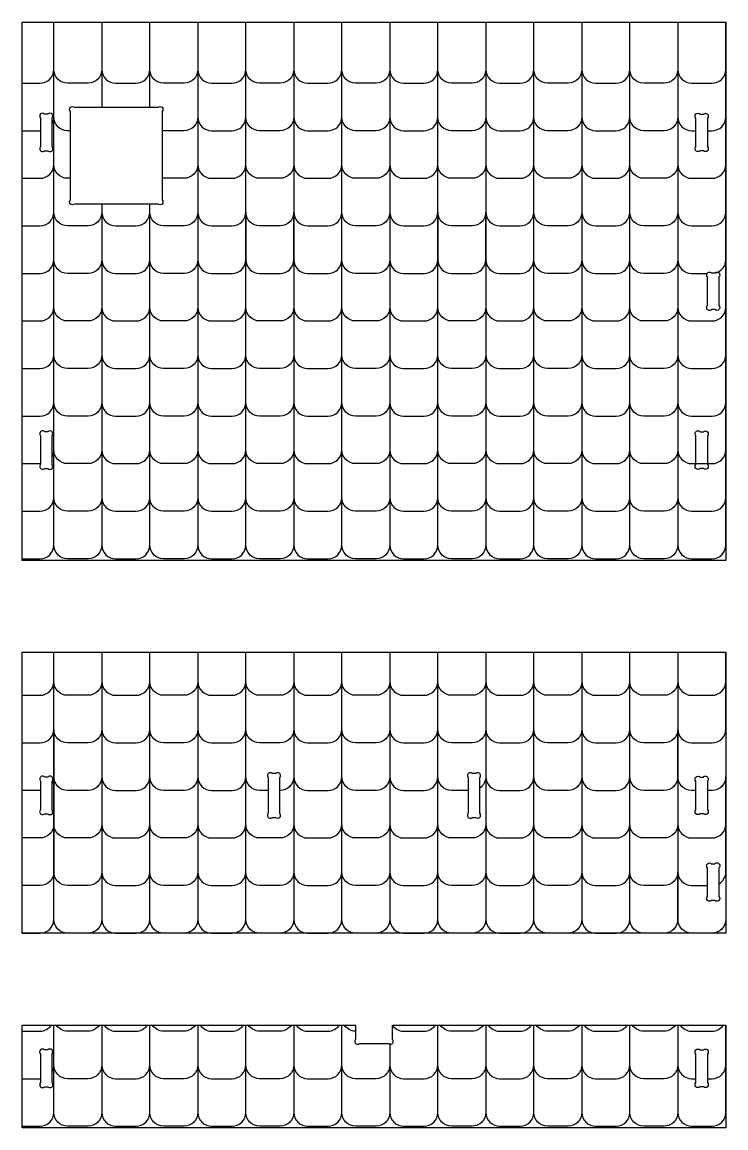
# Model space of a CAD drawing. Extents: x -184 to 976, y 1857 to 2835.
# Drawn here: x 792.6 to 976.2, y 2545.3 to 2834 of the extents above; entities that cross this region are included whole.
import ezdxf

# ---------------------------------------------------------------- set-up
doc = ezdxf.new("R2010")
doc.units = 0
doc.header["$MEASUREMENT"] = 0
doc.layers.add('LAYER1', color=18, linetype='CONTINUOUS')

msp = doc.modelspace()

# ---------------------------------------------------------------- linework, layer by layer
at = {"layer": 'LAYER1'}
for points in [[(792.6, 2818.08), (797.27, 2818.08, 0.414214), (800.87, 2821.68), (800.87, 2834.02)], [(813.4, 2834.02), (813.4, 2821.68, -0.414214), (809.8, 2818.08), (804.47, 2818.08, -0.414214), (800.87, 2821.68), (800.87, 2834.02)], [(813.4, 2834.02), (813.4, 2821.68, 0.414214), (817, 2818.08), (822.32, 2818.08, 0.414214), (825.92, 2821.68), (825.92, 2834.02)], [(838.44, 2834.02), (838.44, 2821.68, -0.414214), (834.84, 2818.08), (829.52, 2818.08, -0.414214), (825.92, 2821.68), (825.92, 2834.02)], [(838.44, 2834.02), (838.44, 2821.68, 0.414214), (842.04, 2818.08), (847.37, 2818.08, 0.414214), (850.97, 2821.68), (850.97, 2834.02)], [(863.49, 2834.02), (863.49, 2821.68, -0.414214), (859.89, 2818.08), (854.57, 2818.08, -0.414214), (850.97, 2821.68), (850.97, 2834.02)], [(863.49, 2834.02), (863.49, 2821.68, 0.414214), (867.09, 2818.08), (872.41, 2818.08, 0.414214), (876.01, 2821.68), (876.01, 2834.02)], [(888.54, 2834.02), (888.54, 2821.68, -0.414214), (884.94, 2818.08), (879.61, 2818.08, -0.414214), (876.01, 2821.68), (876.01, 2834.02)], [(888.54, 2834.02), (888.54, 2821.68, 0.414214), (892.14, 2818.08), (897.46, 2818.08, 0.414214), (901.06, 2821.68), (901.06, 2834.02)], [(913.59, 2834.02), (913.59, 2821.68, -0.414214), (909.99, 2818.08), (904.66, 2818.08, -0.414214), (901.06, 2821.68), (901.06, 2834.02)], [(913.59, 2834.02), (913.59, 2821.68, 0.414214), (917.19, 2818.08), (922.51, 2818.08, 0.414214), (926.11, 2821.68), (926.11, 2834.02)], [(938.63, 2834.02), (938.63, 2821.68, -0.414214), (935.03, 2818.08), (929.71, 2818.08, -0.414214), (926.11, 2821.68), (926.11, 2834.02)], [(938.63, 2834.02), (938.63, 2821.68, 0.414214), (942.23, 2818.08), (947.56, 2818.08, 0.414214), (951.16, 2821.68), (951.16, 2834.02)], [(963.68, 2834.02), (963.68, 2821.68, -0.414214), (960.08, 2818.08), (954.76, 2818.08, -0.414214), (951.16, 2821.68), (951.16, 2834.02)], [(963.68, 2834.02), (963.68, 2821.68, 0.414214), (967.28, 2818.08), (972.6, 2818.08, 0.414214), (976.2, 2821.68), (976.2, 2834.02)], [(800.4, 2807.48, 0.129526), (800.87, 2809.26), (800.87, 2821.68)], [(805.2, 2805.66), (804.47, 2805.66, -0.414214), (800.87, 2809.26), (800.87, 2821.68)], [(838.44, 2821.68), (838.44, 2809.26, -0.414214), (834.84, 2805.66), (829.52, 2805.66, -0.027222), (829.13, 2805.68)], [(838.44, 2821.68), (838.44, 2809.26, 0.414214), (842.04, 2805.66), (847.37, 2805.66, 0.414214), (850.97, 2809.26), (850.97, 2821.68)], [(863.49, 2821.68), (863.49, 2809.26, -0.414214), (859.89, 2805.66), (854.57, 2805.66, -0.414214), (850.97, 2809.26), (850.97, 2821.68)], [(863.49, 2821.68), (863.49, 2809.26, 0.414214), (867.09, 2805.66), (872.41, 2805.66, 0.414214), (876.01, 2809.26), (876.01, 2821.68)], [(888.54, 2821.68), (888.54, 2809.26, -0.414214), (884.94, 2805.66), (879.61, 2805.66, -0.414214), (876.01, 2809.26), (876.01, 2821.68)], [(888.54, 2821.68), (888.54, 2809.26, 0.414214), (892.14, 2805.66), (897.46, 2805.66, 0.414214), (901.06, 2809.26), (901.06, 2821.68)], [(913.59, 2821.68), (913.59, 2809.26, -0.414214), (909.99, 2805.66), (904.66, 2805.66, -0.414214), (901.06, 2809.26), (901.06, 2821.68)], [(913.59, 2821.68), (913.59, 2809.26, 0.414214), (917.19, 2805.66), (922.51, 2805.66, 0.414214), (926.11, 2809.26), (926.11, 2821.68)], [(938.63, 2821.68), (938.63, 2809.26, -0.414214), (935.03, 2805.66), (929.71, 2805.66, -0.414214), (926.11, 2809.26), (926.11, 2821.68)], [(938.63, 2821.68), (938.63, 2809.26, 0.414214), (942.23, 2805.66), (947.56, 2805.66, 0.414214), (951.16, 2809.26), (951.16, 2821.68)], [(963.68, 2821.68), (963.68, 2809.26, -0.414214), (960.08, 2805.66), (954.76, 2805.66, -0.414214), (951.16, 2809.26), (951.16, 2821.68)], [(963.68, 2821.68), (963.68, 2809.26, 0.414214), (967.28, 2805.66), (968.4, 2805.66)], [(971.4, 2805.66), (972.6, 2805.66, 0.414214), (976.2, 2809.26), (976.2, 2821.68)], [(792.6, 2793.24), (797.27, 2793.24, 0.414214), (800.87, 2796.84), (800.87, 2809.26)], [(805.2, 2793.24), (804.47, 2793.24, -0.414214), (800.87, 2796.84), (800.87, 2809.26)], [(838.44, 2809.26), (838.44, 2796.84, -0.414214), (834.84, 2793.24), (829.52, 2793.24, -0.027222), (829.13, 2793.26)], [(838.44, 2809.26), (838.44, 2796.84, 0.414214), (842.04, 2793.24), (847.37, 2793.24, 0.414214), (850.97, 2796.84), (850.97, 2809.26)], [(863.49, 2809.26), (863.49, 2796.84, -0.414214), (859.89, 2793.24), (854.57, 2793.24, -0.414214), (850.97, 2796.84), (850.97, 2809.26)], [(863.49, 2809.26), (863.49, 2796.84, 0.414214), (867.09, 2793.24), (872.41, 2793.24, 0.414214), (876.01, 2796.84), (876.01, 2809.26)], [(888.54, 2809.26), (888.54, 2796.84, -0.414214), (884.94, 2793.24), (879.61, 2793.24, -0.414214), (876.01, 2796.84), (876.01, 2809.26)], [(888.54, 2809.26), (888.54, 2796.84, 0.414214), (892.14, 2793.24), (897.46, 2793.24, 0.414214), (901.06, 2796.84), (901.06, 2809.26)], [(913.59, 2809.26), (913.59, 2796.84, -0.414214), (909.99, 2793.24), (904.66, 2793.24, -0.414214), (901.06, 2796.84), (901.06, 2809.26)], [(913.59, 2809.26), (913.59, 2796.84, 0.414214), (917.19, 2793.24), (922.51, 2793.24, 0.414214), (926.11, 2796.84), (926.11, 2809.26)], [(938.63, 2809.26), (938.63, 2796.84, -0.414214), (935.03, 2793.24), (929.71, 2793.24, -0.414214), (926.11, 2796.84), (926.11, 2809.26)], [(938.63, 2809.26), (938.63, 2796.84, 0.414214), (942.23, 2793.24), (947.56, 2793.24, 0.414214), (951.16, 2796.84), (951.16, 2809.26)], [(963.68, 2809.26), (963.68, 2796.84, -0.414214), (960.08, 2793.24), (954.76, 2793.24, -0.414214), (951.16, 2796.84), (951.16, 2809.26)], [(963.68, 2809.26), (963.68, 2796.84, 0.414214), (967.28, 2793.24), (972.6, 2793.24, 0.414214), (976.2, 2796.84), (976.2, 2809.26)], [(792.6, 2805.66), (797.27, 2805.66, 0.009213), (797.4, 2805.66)], [(792.6, 2780.82), (797.27, 2780.82, 0.414214), (800.87, 2784.42), (800.87, 2796.84)], [(813.4, 2786.52), (813.4, 2784.42, -0.414214), (809.8, 2780.82), (804.47, 2780.82, -0.414214), (800.87, 2784.42), (800.87, 2796.84)], [(838.44, 2796.84), (838.44, 2784.42, -0.414214), (834.84, 2780.82), (829.52, 2780.82, -0.414214), (825.92, 2784.42), (825.92, 2786.52)], [(838.44, 2796.84), (838.44, 2784.42, 0.414214), (842.04, 2780.82), (847.37, 2780.82, 0.414214), (850.97, 2784.42), (850.97, 2796.84)], [(863.49, 2796.84), (863.49, 2784.42, -0.414214), (859.89, 2780.82), (854.57, 2780.82, -0.414214), (850.97, 2784.42), (850.97, 2796.84)], [(863.49, 2796.84), (863.49, 2784.42, 0.414214), (867.09, 2780.82), (872.41, 2780.82, 0.414214), (876.01, 2784.42), (876.01, 2796.84)], [(888.54, 2796.84), (888.54, 2784.42, -0.414214), (884.94, 2780.82), (879.61, 2780.82, -0.414214), (876.01, 2784.42), (876.01, 2796.84)], [(888.54, 2796.84), (888.54, 2784.42, 0.414214), (892.14, 2780.82), (897.46, 2780.82, 0.414214), (901.06, 2784.42), (901.06, 2796.84)], [(913.59, 2796.84), (913.59, 2784.42, -0.414214), (909.99, 2780.82), (904.66, 2780.82, -0.414214), (901.06, 2784.42), (901.06, 2796.84)], [(913.59, 2796.84), (913.59, 2784.42, 0.414214), (917.19, 2780.82), (922.51, 2780.82, 0.414214), (926.11, 2784.42), (926.11, 2796.84)], [(938.63, 2796.84), (938.63, 2784.42, -0.414214), (935.03, 2780.82), (929.71, 2780.82, -0.414214), (926.11, 2784.42), (926.11, 2796.84)], [(938.63, 2796.84), (938.63, 2784.42, 0.414214), (942.23, 2780.82), (947.56, 2780.82, 0.414214), (951.16, 2784.42), (951.16, 2796.84)], [(963.68, 2796.84), (963.68, 2784.42, -0.414214), (960.08, 2780.82), (954.76, 2780.82, -0.414214), (951.16, 2784.42), (951.16, 2796.84)], [(963.68, 2796.84), (963.68, 2784.42, 0.414214), (967.28, 2780.82), (972.6, 2780.82, 0.414214), (976.2, 2784.42), (976.2, 2796.84)], [(813.4, 2786.52), (813.4, 2784.42, 0.414214), (817, 2780.82), (822.32, 2780.82, 0.414214), (825.92, 2784.42), (825.92, 2786.52)], [(792.6, 2768.4), (797.27, 2768.4, 0.414214), (800.87, 2772), (800.87, 2784.42)], [(813.4, 2784.42), (813.4, 2772, -0.414214), (809.8, 2768.4), (804.47, 2768.4, -0.414214), (800.87, 2772), (800.87, 2784.42)], [(813.4, 2784.42), (813.4, 2772, 0.414214), (817, 2768.4), (822.32, 2768.4, 0.414214), (825.92, 2772), (825.92, 2784.42)], [(838.44, 2784.42), (838.44, 2772, -0.414214), (834.84, 2768.4), (829.52, 2768.4, -0.414214), (825.92, 2772), (825.92, 2784.42)], [(838.44, 2784.42), (838.44, 2772, 0.414214), (842.04, 2768.4), (847.37, 2768.4, 0.414214), (850.97, 2772), (850.97, 2784.42)], [(850.97, 2784.42), (850.97, 2772, 0.414214), (854.57, 2768.4), (859.89, 2768.4, 0.414214), (863.49, 2772), (863.49, 2784.42)], [(863.49, 2784.42), (863.49, 2772, 0.414214), (867.09, 2768.4), (872.41, 2768.4, 0.414214), (876.01, 2772), (876.01, 2784.42)], [(888.54, 2784.42), (888.54, 2772, -0.414214), (884.94, 2768.4), (879.61, 2768.4, -0.414214), (876.01, 2772), (876.01, 2784.42)], [(888.54, 2784.42), (888.54, 2772, 0.414214), (892.14, 2768.4), (897.46, 2768.4, 0.414214), (901.06, 2772), (901.06, 2784.42)], [(901.06, 2784.42), (901.06, 2772, 0.414214), (904.66, 2768.4), (909.99, 2768.4, 0.414214), (913.59, 2772), (913.59, 2784.42)], [(913.59, 2784.42), (913.59, 2772, 0.414214), (917.19, 2768.4), (922.51, 2768.4, 0.414214), (926.11, 2772), (926.11, 2784.42)], [(938.63, 2784.42), (938.63, 2772, -0.414214), (935.03, 2768.4), (929.71, 2768.4, -0.414214), (926.11, 2772), (926.11, 2784.42)], [(938.63, 2784.42), (938.63, 2772, 0.414214), (942.23, 2768.4), (947.56, 2768.4, 0.414214), (951.16, 2772), (951.16, 2784.42)], [(963.68, 2784.42), (963.68, 2772, -0.414214), (960.08, 2768.4), (954.76, 2768.4, -0.414214), (951.16, 2772), (951.16, 2784.42)], [(963.68, 2784.42), (963.68, 2772, 0.414214), (967.28, 2768.4), (971.4, 2768.4)], [(973.59, 2768.53, 0.335351), (976.2, 2772), (976.2, 2784.42)], [(792.6, 2755.98), (797.27, 2755.98, 0.414214), (800.87, 2759.58), (800.87, 2772)], [(813.4, 2772), (813.4, 2759.58, -0.414214), (809.8, 2755.98), (804.47, 2755.98, -0.414214), (800.87, 2759.58), (800.87, 2772)], [(813.4, 2772), (813.4, 2759.58, 0.414214), (817, 2755.98), (822.32, 2755.98, 0.414214), (825.92, 2759.58), (825.92, 2772)], [(838.44, 2772), (838.44, 2759.58, -0.414214), (834.84, 2755.98), (829.52, 2755.98, -0.414214), (825.92, 2759.58), (825.92, 2772)], [(838.44, 2772), (838.44, 2759.58, 0.414214), (842.04, 2755.98), (847.37, 2755.98, 0.414214), (850.97, 2759.58), (850.97, 2772)], [(863.49, 2772), (863.49, 2759.58, -0.414214), (859.89, 2755.98), (854.57, 2755.98, -0.414214), (850.97, 2759.58), (850.97, 2772)], [(863.49, 2772), (863.49, 2759.58, 0.414214), (867.09, 2755.98), (872.41, 2755.98, 0.414214), (876.01, 2759.58), (876.01, 2772)], [(888.54, 2772), (888.54, 2759.58, -0.414214), (884.94, 2755.98), (879.61, 2755.98, -0.414214), (876.01, 2759.58), (876.01, 2772)], [(888.54, 2772), (888.54, 2759.58, 0.414214), (892.14, 2755.98), (897.46, 2755.98, 0.414214), (901.06, 2759.58), (901.06, 2772)], [(913.59, 2772), (913.59, 2759.58, -0.414214), (909.99, 2755.98), (904.66, 2755.98, -0.414214), (901.06, 2759.58), (901.06, 2772)], [(913.59, 2772), (913.59, 2759.58, 0.414214), (917.19, 2755.98), (922.51, 2755.98, 0.414214), (926.11, 2759.58), (926.11, 2772)], [(938.63, 2772), (938.63, 2759.58, -0.414214), (935.03, 2755.98), (929.71, 2755.98, -0.414214), (926.11, 2759.58), (926.11, 2772)], [(938.63, 2772), (938.63, 2759.58, 0.414214), (942.23, 2755.98), (947.56, 2755.98, 0.414214), (951.16, 2759.58), (951.16, 2772)], [(963.68, 2772), (963.68, 2759.58, -0.414214), (960.08, 2755.98), (954.76, 2755.98, -0.414214), (951.16, 2759.58), (951.16, 2772)], [(963.68, 2772), (963.68, 2759.58, 0.414214), (967.28, 2755.98), (972.6, 2755.98, 0.414214), (976.2, 2759.58), (976.2, 2772)], [(792.6, 2743.56), (797.27, 2743.56, 0.414214), (800.87, 2747.16), (800.87, 2759.58)], [(813.4, 2759.58), (813.4, 2747.16, -0.414214), (809.8, 2743.56), (804.47, 2743.56, -0.414214), (800.87, 2747.16), (800.87, 2759.58)], [(813.4, 2759.58), (813.4, 2747.16, 0.414214), (817, 2743.56), (822.32, 2743.56, 0.414214), (825.92, 2747.16), (825.92, 2759.58)], [(838.44, 2759.58), (838.44, 2747.16, -0.414214), (834.84, 2743.56), (829.52, 2743.56, -0.414214), (825.92, 2747.16), (825.92, 2759.58)], [(838.44, 2759.58), (838.44, 2747.16, 0.414214), (842.04, 2743.56), (847.37, 2743.56, 0.414214), (850.97, 2747.16), (850.97, 2759.58)], [(863.49, 2759.58), (863.49, 2747.16, -0.414214), (859.89, 2743.56), (854.57, 2743.56, -0.414214), (850.97, 2747.16), (850.97, 2759.58)], [(863.49, 2759.58), (863.49, 2747.16, 0.414214), (867.09, 2743.56), (872.41, 2743.56, 0.414214), (876.01, 2747.16), (876.01, 2759.58)], [(888.54, 2759.58), (888.54, 2747.16, -0.414214), (884.94, 2743.56), (879.61, 2743.56, -0.414214), (876.01, 2747.16), (876.01, 2759.58)], [(888.54, 2759.58), (888.54, 2747.16, 0.414214), (892.14, 2743.56), (897.46, 2743.56, 0.414214), (901.06, 2747.16), (901.06, 2759.58)], [(913.59, 2759.58), (913.59, 2747.16, -0.414214), (909.99, 2743.56), (904.66, 2743.56, -0.414214), (901.06, 2747.16), (901.06, 2759.58)], [(913.59, 2759.58), (913.59, 2747.16, 0.414214), (917.19, 2743.56), (922.51, 2743.56, 0.414214), (926.11, 2747.16), (926.11, 2759.58)], [(938.63, 2759.58), (938.63, 2747.16, -0.414214), (935.03, 2743.56), (929.71, 2743.56, -0.414214), (926.11, 2747.16), (926.11, 2759.58)], [(938.63, 2759.58), (938.63, 2747.16, 0.414214), (942.23, 2743.56), (947.56, 2743.56, 0.414214), (951.16, 2747.16), (951.16, 2759.58)], [(963.68, 2759.58), (963.68, 2747.16, -0.414214), (960.08, 2743.56), (954.76, 2743.56, -0.414214), (951.16, 2747.16), (951.16, 2759.58)], [(963.68, 2759.58), (963.68, 2747.16, 0.414214), (967.28, 2743.56), (972.6, 2743.56, 0.414214), (976.2, 2747.16), (976.2, 2759.58)], [(792.6, 2731.14), (797.27, 2731.14, 0.414214), (800.87, 2734.74), (800.87, 2747.16)], [(813.4, 2747.16), (813.4, 2734.74, -0.414214), (809.8, 2731.14), (804.47, 2731.14, -0.414214), (800.87, 2734.74), (800.87, 2747.16)], [(813.4, 2747.16), (813.4, 2734.74, 0.414214), (817, 2731.14), (822.32, 2731.14, 0.414214), (825.92, 2734.74), (825.92, 2747.16)], [(838.44, 2747.16), (838.44, 2734.74, -0.414214), (834.84, 2731.14), (829.52, 2731.14, -0.414214), (825.92, 2734.74), (825.92, 2747.16)], [(838.44, 2747.16), (838.44, 2734.74, 0.414214), (842.04, 2731.14), (847.37, 2731.14, 0.414214), (850.97, 2734.74), (850.97, 2747.16)], [(863.49, 2747.16), (863.49, 2734.74, -0.414214), (859.89, 2731.14), (854.57, 2731.14, -0.414214), (850.97, 2734.74), (850.97, 2747.16)], [(863.49, 2747.16), (863.49, 2734.74, 0.414214), (867.09, 2731.14), (872.41, 2731.14, 0.414214), (876.01, 2734.74), (876.01, 2747.16)], [(888.54, 2747.16), (888.54, 2734.74, -0.414214), (884.94, 2731.14), (879.61, 2731.14, -0.414214), (876.01, 2734.74), (876.01, 2747.16)], [(888.54, 2747.16), (888.54, 2734.74, 0.414214), (892.14, 2731.14), (897.46, 2731.14, 0.414214), (901.06, 2734.74), (901.06, 2747.16)], [(913.59, 2747.16), (913.59, 2734.74, -0.414214), (909.99, 2731.14), (904.66, 2731.14, -0.414214), (901.06, 2734.74), (901.06, 2747.16)], [(913.59, 2747.16), (913.59, 2734.74, 0.414214), (917.19, 2731.14), (922.51, 2731.14, 0.414214), (926.11, 2734.74), (926.11, 2747.16)], [(938.63, 2747.16), (938.63, 2734.74, -0.414214), (935.03, 2731.14), (929.71, 2731.14, -0.414214), (926.11, 2734.74), (926.11, 2747.16)], [(938.63, 2747.16), (938.63, 2734.74, 0.414214), (942.23, 2731.14), (947.56, 2731.14, 0.414214), (951.16, 2734.74), (951.16, 2747.16)], [(963.68, 2747.16), (963.68, 2734.74, -0.414214), (960.08, 2731.14), (954.76, 2731.14, -0.414214), (951.16, 2734.74), (951.16, 2747.16)], [(963.68, 2747.16), (963.68, 2734.74, 0.414214), (967.28, 2731.14), (972.6, 2731.14, 0.414214), (976.2, 2734.74), (976.2, 2747.16)], [(800.4, 2720.54, 0.129526), (800.87, 2722.32), (800.87, 2734.74)], [(813.4, 2734.74), (813.4, 2722.32, -0.414214), (809.8, 2718.72), (804.47, 2718.72, -0.414214), (800.87, 2722.32), (800.87, 2734.74)], [(813.4, 2734.74), (813.4, 2722.32, 0.414214), (817, 2718.72), (822.32, 2718.72, 0.414214), (825.92, 2722.32), (825.92, 2734.74)], [(838.44, 2734.74), (838.44, 2722.32, -0.414214), (834.84, 2718.72), (829.52, 2718.72, -0.414214), (825.92, 2722.32), (825.92, 2734.74)], [(838.44, 2734.74), (838.44, 2722.32, 0.414214), (842.04, 2718.72), (847.37, 2718.72, 0.414214), (850.97, 2722.32), (850.97, 2734.74)], [(863.49, 2734.74), (863.49, 2722.32, -0.414214), (859.89, 2718.72), (854.57, 2718.72, -0.414214), (850.97, 2722.32), (850.97, 2734.74)], [(863.49, 2734.74), (863.49, 2722.32, 0.414214), (867.09, 2718.72), (872.41, 2718.72, 0.414214), (876.01, 2722.32), (876.01, 2734.74)], [(888.54, 2734.74), (888.54, 2722.32, -0.414214), (884.94, 2718.72), (879.61, 2718.72, -0.414214), (876.01, 2722.32), (876.01, 2734.74)], [(888.54, 2734.74), (888.54, 2722.32, 0.414214), (892.14, 2718.72), (897.46, 2718.72, 0.414214), (901.06, 2722.32), (901.06, 2734.74)], [(913.59, 2734.74), (913.59, 2722.32, -0.414214), (909.99, 2718.72), (904.66, 2718.72, -0.414214), (901.06, 2722.32), (901.06, 2734.74)], [(913.59, 2734.74), (913.59, 2722.32, 0.414214), (917.19, 2718.72), (922.51, 2718.72, 0.414214), (926.11, 2722.32), (926.11, 2734.74)], [(938.63, 2734.74), (938.63, 2722.32, -0.414214), (935.03, 2718.72), (929.71, 2718.72, -0.414214), (926.11, 2722.32), (926.11, 2734.74)], [(938.63, 2734.74), (938.63, 2722.32, 0.414214), (942.23, 2718.72), (947.56, 2718.72, 0.414214), (951.16, 2722.32), (951.16, 2734.74)], [(963.68, 2734.74), (963.68, 2722.32, -0.414214), (960.08, 2718.72), (954.76, 2718.72, -0.414214), (951.16, 2722.32), (951.16, 2734.74)], [(963.68, 2734.74), (963.68, 2722.32, 0.414214), (967.28, 2718.72), (972.6, 2718.72, 0.414214), (976.2, 2722.32), (976.2, 2734.74)], [(792.6, 2706.3), (797.27, 2706.3, 0.414214), (800.87, 2709.9), (800.87, 2722.32)], [(813.4, 2722.32), (813.4, 2709.9, -0.414214), (809.8, 2706.3), (804.47, 2706.3, -0.414214), (800.87, 2709.9), (800.87, 2722.32)], [(813.4, 2722.32), (813.4, 2709.9, 0.414214), (817, 2706.3), (822.32, 2706.3, 0.414214), (825.92, 2709.9), (825.92, 2722.32)], [(838.44, 2722.32), (838.44, 2709.9, -0.414214), (834.84, 2706.3), (829.52, 2706.3, -0.414214), (825.92, 2709.9), (825.92, 2722.32)], [(838.44, 2722.32), (838.44, 2709.9, 0.414214), (842.04, 2706.3), (847.37, 2706.3, 0.414214), (850.97, 2709.9), (850.97, 2722.32)], [(863.49, 2722.32), (863.49, 2709.9, -0.414214), (859.89, 2706.3), (854.57, 2706.3, -0.414214), (850.97, 2709.9), (850.97, 2722.32)], [(863.49, 2722.32), (863.49, 2709.9, 0.414214), (867.09, 2706.3), (872.41, 2706.3, 0.414214), (876.01, 2709.9), (876.01, 2722.32)], [(888.54, 2722.32), (888.54, 2709.9, -0.414214), (884.94, 2706.3), (879.61, 2706.3, -0.414214), (876.01, 2709.9), (876.01, 2722.32)], [(888.54, 2722.32), (888.54, 2709.9, 0.414214), (892.14, 2706.3), (897.46, 2706.3, 0.414214), (901.06, 2709.9), (901.06, 2722.32)], [(913.59, 2722.32), (913.59, 2709.9, -0.414214), (909.99, 2706.3), (904.66, 2706.3, -0.414214), (901.06, 2709.9), (901.06, 2722.32)], [(913.59, 2722.32), (913.59, 2709.9, 0.414214), (917.19, 2706.3), (922.51, 2706.3, 0.414214), (926.11, 2709.9), (926.11, 2722.32)], [(938.63, 2722.32), (938.63, 2709.9, -0.414214), (935.03, 2706.3), (929.71, 2706.3, -0.414214), (926.11, 2709.9), (926.11, 2722.32)], [(938.63, 2722.32), (938.63, 2709.9, 0.414214), (942.23, 2706.3), (947.56, 2706.3, 0.414214), (951.16, 2709.9), (951.16, 2722.32)], [(963.68, 2722.32), (963.68, 2709.9, -0.414214), (960.08, 2706.3), (954.76, 2706.3, -0.414214), (951.16, 2709.9), (951.16, 2722.32)], [(963.68, 2722.32), (963.68, 2709.9, 0.414214), (967.28, 2706.3), (972.6, 2706.3, 0.414214), (976.2, 2709.9), (976.2, 2722.32)], [(792.6, 2718.72), (797.27, 2718.72, 0.009213), (797.4, 2718.72)], [(792.6, 2693.88), (797.27, 2693.88, 0.414214), (800.87, 2697.48), (800.87, 2709.9)], [(813.4, 2709.9), (813.4, 2697.48, -0.414214), (809.8, 2693.88), (804.47, 2693.88, -0.414214), (800.87, 2697.48), (800.87, 2709.9)], [(813.4, 2709.9), (813.4, 2697.48, 0.414214), (817, 2693.88), (822.32, 2693.88, 0.414214), (825.92, 2697.48), (825.92, 2709.9)], [(838.44, 2709.9), (838.44, 2697.48, -0.414214), (834.84, 2693.88), (829.52, 2693.88, -0.414214), (825.92, 2697.48), (825.92, 2709.9)], [(838.44, 2709.9), (838.44, 2697.48, 0.414214), (842.04, 2693.88), (847.37, 2693.88, 0.414214), (850.97, 2697.48), (850.97, 2709.9)], [(863.49, 2709.9), (863.49, 2697.48, -0.414214), (859.89, 2693.88), (854.57, 2693.88, -0.414214), (850.97, 2697.48), (850.97, 2709.9)], [(863.49, 2709.9), (863.49, 2697.48, 0.414214), (867.09, 2693.88), (872.41, 2693.88, 0.414214), (876.01, 2697.48), (876.01, 2709.9)], [(888.54, 2709.9), (888.54, 2697.48, -0.414214), (884.94, 2693.88), (879.61, 2693.88, -0.414214), (876.01, 2697.48), (876.01, 2709.9)], [(888.54, 2709.9), (888.54, 2697.48, 0.414214), (892.14, 2693.88), (897.46, 2693.88, 0.414214), (901.06, 2697.48), (901.06, 2709.9)], [(913.59, 2709.9), (913.59, 2697.48, -0.414214), (909.99, 2693.88), (904.66, 2693.88, -0.414214), (901.06, 2697.48), (901.06, 2709.9)], [(913.59, 2709.9), (913.59, 2697.48, 0.414214), (917.19, 2693.88), (922.51, 2693.88, 0.414214), (926.11, 2697.48), (926.11, 2709.9)], [(938.63, 2709.9), (938.63, 2697.48, -0.414214), (935.03, 2693.88), (929.71, 2693.88, -0.414214), (926.11, 2697.48), (926.11, 2709.9)], [(938.63, 2709.9), (938.63, 2697.48, 0.414214), (942.23, 2693.88), (947.56, 2693.88, 0.414214), (951.16, 2697.48), (951.16, 2709.9)], [(963.68, 2709.9), (963.68, 2697.48, -0.414214), (960.08, 2693.88), (954.76, 2693.88, -0.414214), (951.16, 2697.48), (951.16, 2709.9)], [(963.68, 2709.9), (963.68, 2697.48, 0.414214), (967.28, 2693.88), (972.6, 2693.88, 0.414214), (976.2, 2697.48), (976.2, 2709.9)], [(792.6, 2658.23), (797.27, 2658.23, 0.414214), (800.87, 2661.83), (800.87, 2669.45)], [(813.4, 2669.45), (813.4, 2661.83, -0.414214), (809.8, 2658.23), (804.47, 2658.23, -0.414214), (800.87, 2661.83), (800.87, 2669.45)], [(813.4, 2669.45), (813.4, 2661.83, 0.414214), (817, 2658.23), (822.32, 2658.23, 0.414214), (825.92, 2661.83), (825.92, 2669.45)], [(838.44, 2669.45), (838.44, 2661.83, -0.414214), (834.84, 2658.23), (829.52, 2658.23, -0.414214), (825.92, 2661.83), (825.92, 2669.45)], [(838.44, 2669.45), (838.44, 2661.83, 0.414214), (842.04, 2658.23), (847.37, 2658.23, 0.414214), (850.97, 2661.83), (850.97, 2669.45)], [(863.49, 2669.45), (863.49, 2661.83, -0.414214), (859.89, 2658.23), (854.57, 2658.23, -0.414214), (850.97, 2661.83), (850.97, 2669.45)], [(863.49, 2669.45), (863.49, 2661.83, 0.414214), (867.09, 2658.23), (872.41, 2658.23, 0.414214), (876.01, 2661.83), (876.01, 2669.45)], [(888.54, 2669.45), (888.54, 2661.83, -0.414214), (884.94, 2658.23), (879.61, 2658.23, -0.414214), (876.01, 2661.83), (876.01, 2669.45)], [(888.54, 2669.45), (888.54, 2661.83, 0.414214), (892.14, 2658.23), (897.46, 2658.23, 0.414214), (901.06, 2661.83), (901.06, 2669.45)], [(913.59, 2669.45), (913.59, 2661.83, -0.414214), (909.99, 2658.23), (904.66, 2658.23, -0.414214), (901.06, 2661.83), (901.06, 2669.45)], [(913.59, 2669.45), (913.59, 2661.83, 0.414214), (917.19, 2658.23), (922.51, 2658.23, 0.414214), (926.11, 2661.83), (926.11, 2669.45)], [(938.63, 2669.45), (938.63, 2661.83, -0.414214), (935.03, 2658.23), (929.71, 2658.23, -0.414214), (926.11, 2661.83), (926.11, 2669.45)], [(938.63, 2669.45), (938.63, 2661.83, 0.414214), (942.23, 2658.23), (947.56, 2658.23, 0.414214), (951.16, 2661.83), (951.16, 2669.45)], [(963.68, 2669.45), (963.68, 2661.83, -0.414214), (960.08, 2658.23), (954.76, 2658.23, -0.414214), (951.16, 2661.83), (951.16, 2669.45)], [(963.68, 2669.45), (963.68, 2661.83, 0.414214), (967.28, 2658.23), (972.6, 2658.23, 0.414214), (976.2, 2661.83), (976.2, 2669.45)], [(792.6, 2645.81), (797.27, 2645.81, 0.414214), (800.87, 2649.41), (800.87, 2661.75)], [(813.4, 2661.75), (813.4, 2649.41, -0.414214), (809.8, 2645.81), (804.47, 2645.81, -0.414214), (800.87, 2649.41), (800.87, 2661.75)], [(813.4, 2661.75), (813.4, 2649.41, 0.414214), (817, 2645.81), (822.32, 2645.81, 0.414214), (825.92, 2649.41), (825.92, 2661.75)], [(838.44, 2661.75), (838.44, 2649.41, -0.414214), (834.84, 2645.81), (829.52, 2645.81, -0.414214), (825.92, 2649.41), (825.92, 2661.75)], [(838.44, 2661.75), (838.44, 2649.41, 0.414214), (842.04, 2645.81), (847.37, 2645.81, 0.414214), (850.97, 2649.41), (850.97, 2661.75)], [(863.49, 2661.75), (863.49, 2649.41, -0.414214), (859.89, 2645.81), (854.57, 2645.81, -0.414214), (850.97, 2649.41), (850.97, 2661.75)], [(863.49, 2661.75), (863.49, 2649.41, 0.414214), (867.09, 2645.81), (872.41, 2645.81, 0.414214), (876.01, 2649.41), (876.01, 2661.75)], [(888.54, 2661.75), (888.54, 2649.41, -0.414214), (884.94, 2645.81), (879.61, 2645.81, -0.414214), (876.01, 2649.41), (876.01, 2661.75)], [(888.54, 2661.75), (888.54, 2649.41, 0.414214), (892.14, 2645.81), (897.46, 2645.81, 0.414214), (901.06, 2649.41), (901.06, 2661.75)], [(913.59, 2661.75), (913.59, 2649.41, -0.414214), (909.99, 2645.81), (904.66, 2645.81, -0.414214), (901.06, 2649.41), (901.06, 2661.75)], [(913.59, 2661.75), (913.59, 2649.41, 0.414214), (917.19, 2645.81), (922.51, 2645.81, 0.414214), (926.11, 2649.41), (926.11, 2661.75)], [(938.63, 2661.75), (938.63, 2649.41, -0.414214), (935.03, 2645.81), (929.71, 2645.81, -0.414214), (926.11, 2649.41), (926.11, 2661.75)], [(938.63, 2661.75), (938.63, 2649.41, 0.414214), (942.23, 2645.81), (947.56, 2645.81, 0.414214), (951.16, 2649.41), (951.16, 2661.75)], [(963.68, 2661.75), (963.68, 2649.41, -0.414214), (960.08, 2645.81), (954.76, 2645.81, -0.414214), (951.16, 2649.41), (951.16, 2661.75)], [(963.68, 2661.75), (963.68, 2649.41, 0.414214), (967.28, 2645.81), (972.6, 2645.81, 0.414214), (976.2, 2649.41), (976.2, 2661.75)], [(800.87, 2649.41), (800.87, 2636.99, -0.129526), (800.4, 2635.21)], [(813.4, 2649.41), (813.4, 2636.99, -0.414214), (809.8, 2633.39), (804.47, 2633.39, -0.414214), (800.87, 2636.99), (800.87, 2649.41)], [(813.4, 2649.41), (813.4, 2636.99, 0.414214), (817, 2633.39), (822.32, 2633.39, 0.414214), (825.92, 2636.99), (825.92, 2649.41)], [(838.44, 2649.41), (838.44, 2636.99, -0.414214), (834.84, 2633.39), (829.52, 2633.39, -0.414214), (825.92, 2636.99), (825.92, 2649.41)], [(838.44, 2649.41), (838.44, 2636.99, 0.414214), (842.04, 2633.39), (847.37, 2633.39, 0.414214), (850.97, 2636.99), (850.97, 2649.41)], [(856.8, 2633.39), (854.57, 2633.39, -0.414214), (850.97, 2636.99), (850.97, 2649.41)], [(863.49, 2649.41), (863.49, 2636.99, -0.414214), (859.89, 2633.39), (859.8, 2633.39)], [(863.49, 2649.41), (863.49, 2636.99, 0.414214), (867.09, 2633.39), (872.41, 2633.39, 0.414214), (876.01, 2636.99), (876.01, 2649.41)], [(888.54, 2649.41), (888.54, 2636.99, -0.414214), (884.94, 2633.39), (879.61, 2633.39, -0.414214), (876.01, 2636.99), (876.01, 2649.41)], [(888.54, 2649.41), (888.54, 2636.99, 0.414214), (892.14, 2633.39), (897.46, 2633.39, 0.414214), (901.06, 2636.99), (901.06, 2649.41)], [(909, 2633.39), (904.66, 2633.39, -0.414214), (901.06, 2636.99), (901.06, 2649.41)], [(913.59, 2649.41), (913.59, 2636.99, -0.24882), (912, 2634.01)], [(913.59, 2649.41), (913.59, 2636.99, 0.414214), (917.19, 2633.39), (922.51, 2633.39, 0.414214), (926.11, 2636.99), (926.11, 2649.41)], [(938.63, 2649.41), (938.63, 2636.99, -0.414214), (935.03, 2633.39), (929.71, 2633.39, -0.414214), (926.11, 2636.99), (926.11, 2649.41)], [(938.63, 2649.41), (938.63, 2636.99, 0.414214), (942.23, 2633.39), (947.56, 2633.39, 0.414214), (951.16, 2636.99), (951.16, 2649.41)], [(963.68, 2649.41), (963.68, 2636.99, -0.414214), (960.08, 2633.39), (954.76, 2633.39, -0.414214), (951.16, 2636.99), (951.16, 2649.41)], [(968.4, 2633.39), (967.28, 2633.39, -0.414214), (963.68, 2636.99), (963.68, 2649.41)], [(976.2, 2649.41), (976.2, 2636.99, -0.414214), (972.6, 2633.39), (971.4, 2633.39)], [(800.87, 2636.99), (800.87, 2624.57, -0.414214), (797.27, 2620.97), (792.6, 2620.97)], [(813.4, 2636.99), (813.4, 2624.57, -0.414214), (809.8, 2620.97), (804.47, 2620.97, -0.414214), (800.87, 2624.57), (800.87, 2636.99)], [(813.4, 2636.99), (813.4, 2624.57, 0.414214), (817, 2620.97), (822.32, 2620.97, 0.414214), (825.92, 2624.57), (825.92, 2636.99)], [(838.44, 2636.99), (838.44, 2624.57, -0.414214), (834.84, 2620.97), (829.52, 2620.97, -0.414214), (825.92, 2624.57), (825.92, 2636.99)], [(838.44, 2636.99), (838.44, 2624.57, 0.414214), (842.04, 2620.97), (847.37, 2620.97, 0.414214), (850.97, 2624.57), (850.97, 2636.99)], [(863.49, 2636.99), (863.49, 2624.57, -0.414214), (859.89, 2620.97), (854.57, 2620.97, -0.414214), (850.97, 2624.57), (850.97, 2636.99)], [(863.49, 2636.99), (863.49, 2624.57, 0.414214), (867.09, 2620.97), (872.41, 2620.97, 0.414214), (876.01, 2624.57), (876.01, 2636.99)], [(888.54, 2636.99), (888.54, 2624.57, -0.414214), (884.94, 2620.97), (879.61, 2620.97, -0.414214), (876.01, 2624.57), (876.01, 2636.99)], [(888.54, 2636.99), (888.54, 2624.57, 0.414214), (892.14, 2620.97), (897.46, 2620.97, 0.414214), (901.06, 2624.57), (901.06, 2636.99)], [(913.59, 2636.99), (913.59, 2624.57, -0.414214), (909.99, 2620.97), (904.66, 2620.97, -0.414214), (901.06, 2624.57), (901.06, 2636.99)], [(913.59, 2636.99), (913.59, 2624.57, 0.414214), (917.19, 2620.97), (922.51, 2620.97, 0.414214), (926.11, 2624.57), (926.11, 2636.99)], [(938.63, 2636.99), (938.63, 2624.57, -0.414214), (935.03, 2620.97), (929.71, 2620.97, -0.414214), (926.11, 2624.57), (926.11, 2636.99)], [(938.63, 2636.99), (938.63, 2624.57, 0.414214), (942.23, 2620.97), (947.56, 2620.97, 0.414214), (951.16, 2624.57), (951.16, 2636.99)], [(963.68, 2636.99), (963.68, 2624.57, -0.414214), (960.08, 2620.97), (954.76, 2620.97, -0.414214), (951.16, 2624.57), (951.16, 2636.99)], [(963.68, 2636.99), (963.68, 2624.57, 0.414214), (967.28, 2620.97), (972.6, 2620.97, 0.414214), (976.2, 2624.57), (976.2, 2636.99)], [(797.4, 2633.39, -0.009213), (797.27, 2633.39), (792.6, 2633.39)], [(800.87, 2624.57), (800.87, 2612.15, -0.414214), (797.27, 2608.55), (792.6, 2608.55)], [(813.4, 2624.57), (813.4, 2612.15, -0.414214), (809.8, 2608.55), (804.47, 2608.55, -0.414214), (800.87, 2612.15), (800.87, 2624.57)], [(813.4, 2624.57), (813.4, 2612.15, 0.414214), (817, 2608.55), (822.32, 2608.55, 0.414214), (825.92, 2612.15), (825.92, 2624.57)], [(838.44, 2624.57), (838.44, 2612.15, -0.414214), (834.84, 2608.55), (829.52, 2608.55, -0.414214), (825.92, 2612.15), (825.92, 2624.57)], [(838.44, 2624.57), (838.44, 2612.15, 0.414214), (842.04, 2608.55), (847.37, 2608.55, 0.414214), (850.97, 2612.15), (850.97, 2624.57)], [(863.49, 2624.57), (863.49, 2612.15, -0.414214), (859.89, 2608.55), (854.57, 2608.55, -0.414214), (850.97, 2612.15), (850.97, 2624.57)], [(863.49, 2624.57), (863.49, 2612.15, 0.414214), (867.09, 2608.55), (872.41, 2608.55, 0.414214), (876.01, 2612.15), (876.01, 2624.57)], [(888.54, 2624.57), (888.54, 2612.15, -0.414214), (884.94, 2608.55), (879.61, 2608.55, -0.414214), (876.01, 2612.15), (876.01, 2624.57)], [(888.54, 2624.57), (888.54, 2612.15, 0.414214), (892.14, 2608.55), (897.46, 2608.55, 0.414214), (901.06, 2612.15), (901.06, 2624.57)], [(913.59, 2624.57), (913.59, 2612.15, -0.414214), (909.99, 2608.55), (904.66, 2608.55, -0.414214), (901.06, 2612.15), (901.06, 2624.57)], [(913.59, 2624.57), (913.59, 2612.15, 0.414214), (917.19, 2608.55), (922.51, 2608.55, 0.414214), (926.11, 2612.15), (926.11, 2624.57)], [(938.63, 2624.57), (938.63, 2612.15, -0.414214), (935.03, 2608.55), (929.71, 2608.55, -0.414214), (926.11, 2612.15), (926.11, 2624.57)], [(938.63, 2624.57), (938.63, 2612.15, 0.414214), (942.23, 2608.55), (947.56, 2608.55, 0.414214), (951.16, 2612.15), (951.16, 2624.57)], [(963.68, 2624.57), (963.68, 2612.15, -0.414214), (960.08, 2608.55), (954.76, 2608.55, -0.414214), (951.16, 2612.15), (951.16, 2624.57)], [(963.68, 2624.57), (963.68, 2612.15, 0.414214), (967.28, 2608.55), (971.4, 2608.55)], [(974.4, 2609.03, 0.267949), (976.2, 2612.15), (976.2, 2624.57)], [(792.6, 2596.13), (797.27, 2596.13, 0.414214), (800.87, 2599.73), (800.87, 2612.15)], [(813.4, 2612.15), (813.4, 2599.73, -0.414214), (809.8, 2596.13), (804.47, 2596.13, -0.414214), (800.87, 2599.73), (800.87, 2612.15)], [(813.4, 2612.15), (813.4, 2599.73, 0.414214), (817, 2596.13), (822.32, 2596.13, 0.414214), (825.92, 2599.73), (825.92, 2612.15)], [(838.44, 2612.15), (838.44, 2599.73, -0.414214), (834.84, 2596.13), (829.52, 2596.13, -0.414214), (825.92, 2599.73), (825.92, 2612.15)], [(838.44, 2612.15), (838.44, 2599.73, 0.414214), (842.04, 2596.13), (847.37, 2596.13, 0.414214), (850.97, 2599.73), (850.97, 2612.15)], [(863.49, 2612.15), (863.49, 2599.73, -0.414214), (859.89, 2596.13), (854.57, 2596.13, -0.414214), (850.97, 2599.73), (850.97, 2612.15)], [(863.49, 2612.15), (863.49, 2599.73, 0.414214), (867.09, 2596.13), (872.41, 2596.13, 0.414214), (876.01, 2599.73), (876.01, 2612.15)], [(888.54, 2612.15), (888.54, 2599.73, -0.414214), (884.94, 2596.13), (879.61, 2596.13, -0.414214), (876.01, 2599.73), (876.01, 2612.15)], [(888.54, 2612.15), (888.54, 2599.73, 0.414214), (892.14, 2596.13), (897.46, 2596.13, 0.414214), (901.06, 2599.73), (901.06, 2612.15)], [(913.59, 2612.15), (913.59, 2599.73, -0.414214), (909.99, 2596.13), (904.66, 2596.13, -0.414214), (901.06, 2599.73), (901.06, 2612.15)], [(913.59, 2612.15), (913.59, 2599.73, 0.414214), (917.19, 2596.13), (922.51, 2596.13, 0.414214), (926.11, 2599.73), (926.11, 2612.15)], [(938.63, 2612.15), (938.63, 2599.73, -0.414214), (935.03, 2596.13), (929.71, 2596.13, -0.414214), (926.11, 2599.73), (926.11, 2612.15)], [(938.63, 2612.15), (938.63, 2599.73, 0.414214), (942.23, 2596.13), (947.56, 2596.13, 0.414214), (951.16, 2599.73), (951.16, 2612.15)], [(963.68, 2612.15), (963.68, 2599.73, -0.414214), (960.08, 2596.13), (954.76, 2596.13, -0.414214), (951.16, 2599.73), (951.16, 2612.15)], [(976.2, 2612.15), (976.2, 2599.73, -0.414214), (972.6, 2596.13), (967.28, 2596.13, -0.414214), (963.68, 2599.73), (963.68, 2612.15)], [(792.6, 2570.53), (797.27, 2570.53, 0.249738), (800.26, 2572.13)], [(800.4, 2559.94, 0.129526), (800.87, 2561.71), (800.87, 2572.13)], [(813.4, 2572.13), (813.4, 2561.71, -0.414214), (809.8, 2558.11), (804.47, 2558.11, -0.414214), (800.87, 2561.71), (800.87, 2572.13)], [(812.78, 2572.13, -0.249738), (809.8, 2570.53), (804.47, 2570.53, -0.249738), (801.48, 2572.13)], [(813.4, 2572.13), (813.4, 2561.71, 0.414214), (817, 2558.11), (822.32, 2558.11, 0.414214), (825.92, 2561.71), (825.92, 2572.13)], [(814.01, 2572.13, 0.249738), (817, 2570.53), (822.32, 2570.53, 0.249738), (825.31, 2572.13)], [(838.44, 2572.13), (838.44, 2561.71, -0.414214), (834.84, 2558.11), (829.52, 2558.11, -0.414214), (825.92, 2561.71), (825.92, 2572.13)], [(837.83, 2572.13, -0.249738), (834.84, 2570.53), (829.52, 2570.53, -0.249738), (826.53, 2572.13)], [(838.44, 2572.13), (838.44, 2561.71, 0.414214), (842.04, 2558.11), (847.37, 2558.11, 0.414214), (850.97, 2561.71), (850.97, 2572.13)], [(839.06, 2572.13, 0.249738), (842.04, 2570.53), (847.37, 2570.53, 0.249738), (850.35, 2572.13)], [(863.49, 2572.13), (863.49, 2561.71, -0.414214), (859.89, 2558.11), (854.57, 2558.11, -0.414214), (850.97, 2561.71), (850.97, 2572.13)], [(862.88, 2572.13, -0.249738), (859.89, 2570.53), (854.57, 2570.53, -0.249738), (851.58, 2572.13)], [(863.49, 2572.13), (863.49, 2561.71, 0.414214), (867.09, 2558.11), (872.41, 2558.11, 0.414214), (876.01, 2561.71), (876.01, 2572.13)], [(864.1, 2572.13, 0.249738), (867.09, 2570.53), (872.41, 2570.53, 0.249738), (875.4, 2572.13)], [(888.54, 2567.33), (888.54, 2561.71, -0.414214), (884.94, 2558.11), (879.61, 2558.11, -0.414214), (876.01, 2561.71), (876.01, 2572.13)], [(879.6, 2570.53, -0.249006), (876.63, 2572.13)], [(888.54, 2567.33), (888.54, 2561.71, 0.414214), (892.14, 2558.11), (897.46, 2558.11, 0.414214), (901.06, 2561.71), (901.06, 2572.13)], [(889.15, 2572.13, 0.249738), (892.14, 2570.53), (897.46, 2570.53, 0.249738), (900.45, 2572.13)], [(913.59, 2572.13), (913.59, 2561.71, -0.414214), (909.99, 2558.11), (904.66, 2558.11, -0.414214), (901.06, 2561.71), (901.06, 2572.13)], [(912.97, 2572.13, -0.249738), (909.99, 2570.53), (904.66, 2570.53, -0.249738), (901.67, 2572.13)], [(913.59, 2572.13), (913.59, 2561.71, 0.414214), (917.19, 2558.11), (922.51, 2558.11, 0.414214), (926.11, 2561.71), (926.11, 2572.13)], [(914.2, 2572.13, 0.249738), (917.19, 2570.53), (922.51, 2570.53, 0.249738), (925.5, 2572.13)], [(938.63, 2572.13), (938.63, 2561.71, -0.414214), (935.03, 2558.11), (929.71, 2558.11, -0.414214), (926.11, 2561.71), (926.11, 2572.13)], [(938.02, 2572.13, -0.249738), (935.03, 2570.53), (929.71, 2570.53, -0.249738), (926.72, 2572.13)], [(938.63, 2572.13), (938.63, 2561.71, 0.414214), (942.23, 2558.11), (947.56, 2558.11, 0.414214), (951.16, 2561.71), (951.16, 2572.13)], [(939.25, 2572.13, 0.249738), (942.23, 2570.53), (947.56, 2570.53, 0.249738), (950.55, 2572.13)], [(963.68, 2572.13), (963.68, 2561.71, -0.414214), (960.08, 2558.11), (954.76, 2558.11, -0.414214), (951.16, 2561.71), (951.16, 2572.13)], [(963.07, 2572.13, -0.249738), (960.08, 2570.53), (954.76, 2570.53, -0.249738), (951.77, 2572.13)], [(963.68, 2572.13), (963.68, 2561.71, 0.414214), (967.28, 2558.11), (968.4, 2558.11)], [(964.29, 2572.13, 0.249738), (967.28, 2570.53), (972.6, 2570.53, 0.249738), (975.59, 2572.13)], [(971.4, 2558.11), (972.6, 2558.11, 0.414214), (976.2, 2561.71), (976.2, 2572.13)], [(792.6, 2545.69), (797.27, 2545.69, 0.414214), (800.87, 2549.29), (800.87, 2561.71)], [(813.4, 2561.71), (813.4, 2549.29, -0.414214), (809.8, 2545.69), (804.47, 2545.69, -0.414214), (800.87, 2549.29), (800.87, 2561.71)], [(813.4, 2561.71), (813.4, 2549.29, 0.414214), (817, 2545.69), (822.32, 2545.69, 0.414214), (825.92, 2549.29), (825.92, 2561.71)], [(838.44, 2561.71), (838.44, 2549.29, -0.414214), (834.84, 2545.69), (829.52, 2545.69, -0.414214), (825.92, 2549.29), (825.92, 2561.71)], [(838.44, 2561.71), (838.44, 2549.29, 0.414214), (842.04, 2545.69), (847.37, 2545.69, 0.414214), (850.97, 2549.29), (850.97, 2561.71)], [(863.49, 2561.71), (863.49, 2549.29, -0.414214), (859.89, 2545.69), (854.57, 2545.69, -0.414214), (850.97, 2549.29), (850.97, 2561.71)], [(863.49, 2561.71), (863.49, 2549.29, 0.414214), (867.09, 2545.69), (872.41, 2545.69, 0.414214), (876.01, 2549.29), (876.01, 2561.71)], [(888.54, 2561.71), (888.54, 2549.29, -0.414214), (884.94, 2545.69), (879.61, 2545.69, -0.414214), (876.01, 2549.29), (876.01, 2561.71)], [(888.54, 2561.71), (888.54, 2549.29, 0.414214), (892.14, 2545.69), (897.46, 2545.69, 0.414214), (901.06, 2549.29), (901.06, 2561.71)], [(913.59, 2561.71), (913.59, 2549.29, -0.414214), (909.99, 2545.69), (904.66, 2545.69, -0.414214), (901.06, 2549.29), (901.06, 2561.71)], [(913.59, 2561.71), (913.59, 2549.29, 0.414214), (917.19, 2545.69), (922.51, 2545.69, 0.414214), (926.11, 2549.29), (926.11, 2561.71)], [(938.63, 2561.71), (938.63, 2549.29, -0.414214), (935.03, 2545.69), (929.71, 2545.69, -0.414214), (926.11, 2549.29), (926.11, 2561.71)], [(938.63, 2561.71), (938.63, 2549.29, 0.414214), (942.23, 2545.69), (947.56, 2545.69, 0.414214), (951.16, 2549.29), (951.16, 2561.71)], [(963.68, 2561.71), (963.68, 2549.29, -0.414214), (960.08, 2545.69), (954.76, 2545.69, -0.414214), (951.16, 2549.29), (951.16, 2561.71)], [(963.68, 2561.71), (963.68, 2549.29, 0.414214), (967.28, 2545.69), (972.6, 2545.69, 0.414214), (976.2, 2549.29), (976.2, 2561.71)], [(792.6, 2558.11), (797.27, 2558.11, 0.009213), (797.4, 2558.12)]]:
    msp.add_lwpolyline(points, format="xyb", dxfattribs=at)
for points in [[(792.6, 2834.02), (976.2, 2834.02), (976.2, 2693.45), (792.6, 2693.45)], [(792.6, 2669.45), (976.2, 2669.45), (976.2, 2596.13), (792.6, 2596.13)]]:
    msp.add_lwpolyline(points, close=True, dxfattribs=at)
for points in [[(813.4, 2821.68), (813.4, 2811.77)], [(813.4, 2821.68), (813.4, 2811.77)], [(825.92, 2811.77), (825.92, 2821.68)], [(825.92, 2811.77), (825.92, 2821.68)]]:
    msp.add_lwpolyline(points, dxfattribs=at)
for points in [[(797.4, 2808.96), (797.4, 2801.48, 1), (798.47, 2800.42), (799.34, 2800.42, 1), (800.4, 2801.48), (800.4, 2808.96, 1), (799.34, 2810.02), (798.47, 2810.02, 1)], [(806.27, 2811.77), (828.07, 2811.77, -1), (829.13, 2810.71), (829.13, 2787.58, -1), (828.07, 2786.52), (806.27, 2786.52, -1), (805.2, 2787.58), (805.2, 2810.71, -1)], [(969.47, 2810.02), (970.34, 2810.02, -1), (971.4, 2808.96), (971.4, 2801.48, -1), (970.34, 2800.42), (969.47, 2800.42, -1), (968.4, 2801.48), (968.4, 2808.96, -1)], [(972.47, 2768.53), (973.34, 2768.53, -1), (974.4, 2767.47), (974.4, 2760, -1), (973.34, 2758.93), (972.47, 2758.93, -1), (971.4, 2760), (971.4, 2767.47, -1)], [(797.4, 2725.99), (797.4, 2718.51, 1), (798.47, 2717.45), (799.34, 2717.45, 1), (800.4, 2718.51), (800.4, 2725.99, 1), (799.34, 2727.05), (798.47, 2727.05, 1)], [(969.47, 2727.05), (970.34, 2727.05, -1), (971.4, 2725.99), (971.4, 2718.51, -1), (970.34, 2717.45), (969.47, 2717.45, -1), (968.4, 2718.51), (968.4, 2725.99, -1)], [(797.4, 2635.82), (797.4, 2628.35, 1), (798.47, 2627.28), (799.34, 2627.28, 1), (800.4, 2628.35), (800.4, 2635.82, 1), (799.34, 2636.88), (798.47, 2636.88, 1)], [(856.8, 2636.73), (856.8, 2627.43, 1), (857.87, 2626.36), (858.74, 2626.36, 1), (859.8, 2627.43), (859.8, 2636.73, 1), (858.74, 2637.79), (857.87, 2637.79, 1)], [(909, 2636.73), (909, 2627.43, 1), (910.07, 2626.36), (910.94, 2626.36, 1), (912, 2627.43), (912, 2636.73, 1), (910.94, 2637.79), (910.07, 2637.79, 1)], [(969.47, 2636.88), (970.34, 2636.88, -1), (971.4, 2635.82), (971.4, 2628.35, -1), (970.34, 2627.28), (969.47, 2627.28, -1), (968.4, 2628.35), (968.4, 2635.82, -1)], [(972.47, 2614.25), (973.34, 2614.25, -1), (974.4, 2613.19), (974.4, 2605.71, -1), (973.34, 2604.65), (972.47, 2604.65, -1), (971.4, 2605.71), (971.4, 2613.19, -1)], [(880.67, 2567.33), (888.14, 2567.33, 1), (889.2, 2568.39), (889.2, 2572.13), (976.2, 2572.13), (976.2, 2545.27), (792.6, 2545.27), (792.6, 2572.13), (879.6, 2572.13), (879.6, 2568.39, 1)], [(797.4, 2564.55), (797.4, 2557.08, 1), (798.47, 2556.02), (799.34, 2556.02, 1), (800.4, 2557.08), (800.4, 2564.55, 1), (799.34, 2565.62), (798.47, 2565.62, 1)], [(969.47, 2565.62), (970.34, 2565.62, -1), (971.4, 2564.55), (971.4, 2557.08, -1), (970.34, 2556.02), (969.47, 2556.02, -1), (968.4, 2557.08), (968.4, 2564.55, -1)]]:
    msp.add_lwpolyline(points, format="xyb", close=True, dxfattribs=at)

doc.saveas('drawing.dxf')
